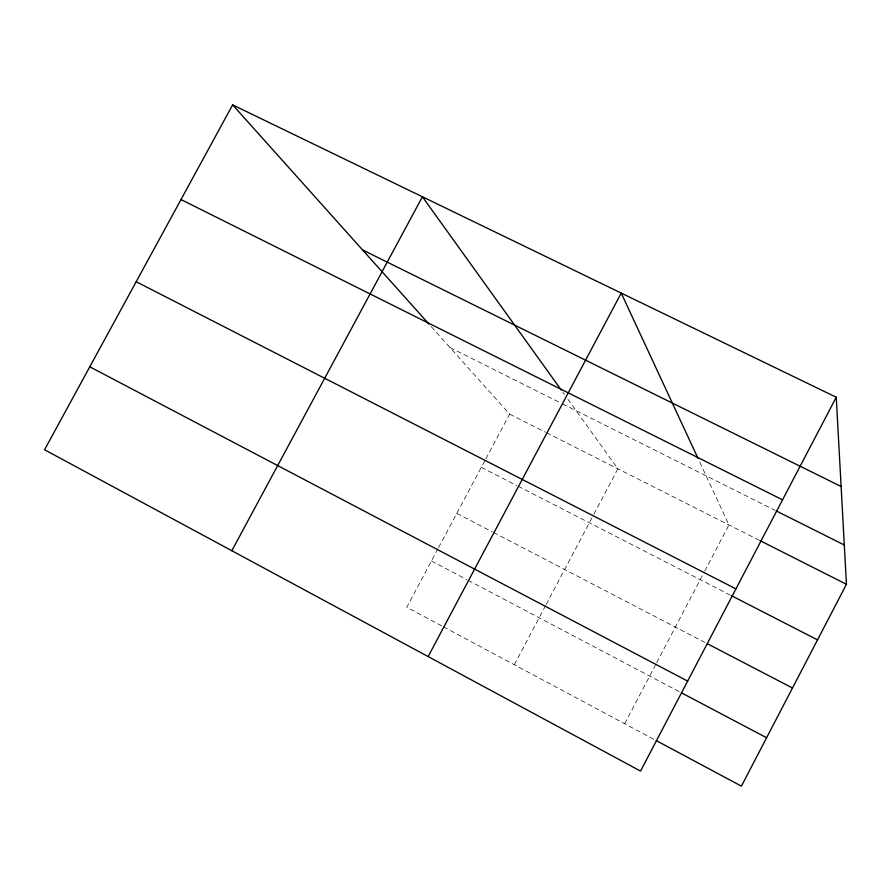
<?xml version="1.0" encoding="UTF-8"?>
<svg xmlns="http://www.w3.org/2000/svg" width="891" height="891" viewBox="0 0 891 891"><rect width="100%" height="100%" fill="white"/><g stroke="black" fill="none" stroke-linecap="round" stroke-linejoin="round"><path stroke-width="0.67" stroke-dasharray="4.46 3.34" d="M624.658 723.715L656.088 663.817M656.734 662.592L704.057 572.378M704.692 571.164L728.949 524.933L698.622 459.656M514.319 664.731L545.526 605.691M546.161 604.488L593.239 515.421M593.896 514.196L617.875 468.822L567.556 398.789M437.938 548.745L406.786 607.239L442.226 626.184M438.584 547.531L485.161 460.079M485.807 458.865L509.63 414.137L430.843 326.173M449.966 347.523L561.274 403.267M562.511 403.89L775.215 510.409M509.63 414.137L545.303 432.157M546.528 432.781L758.631 539.935M481.296 467.33L516.914 485.606M518.139 486.23L729.863 594.887M456.771 513.372L492.333 531.871M493.558 532.506L704.948 642.478M431.444 560.94L466.929 579.662M468.154 580.308L679.209 691.639M443.44 626.841L655.063 739.976M562.878 392.285L564.437 394.457"/><path stroke-width="1.34" d="M836.248 397.241L640.54 771.083L44.55 449.755L232.64 104.86L836.248 397.241L846.45 584.296L741.412 786.14L656.277 740.621M428.137 656.567L621.227 293.094L698.043 458.408M231.827 550.727L422.412 196.788L561.319 390.113M362.581 249.948L841.115 486.497M180.996 199.551L782.543 499.829M776.451 511.033L844.312 545.014M759.867 540.559L846.45 584.296M136.189 281.723L735.921 588.884M731.099 595.522L817.526 639.883M707.409 643.759L792.478 688.008M89.791 366.791L687.64 681.103M681.671 692.942L766.594 737.737M232.64 104.86L429.028 324.146"/></g></svg>
